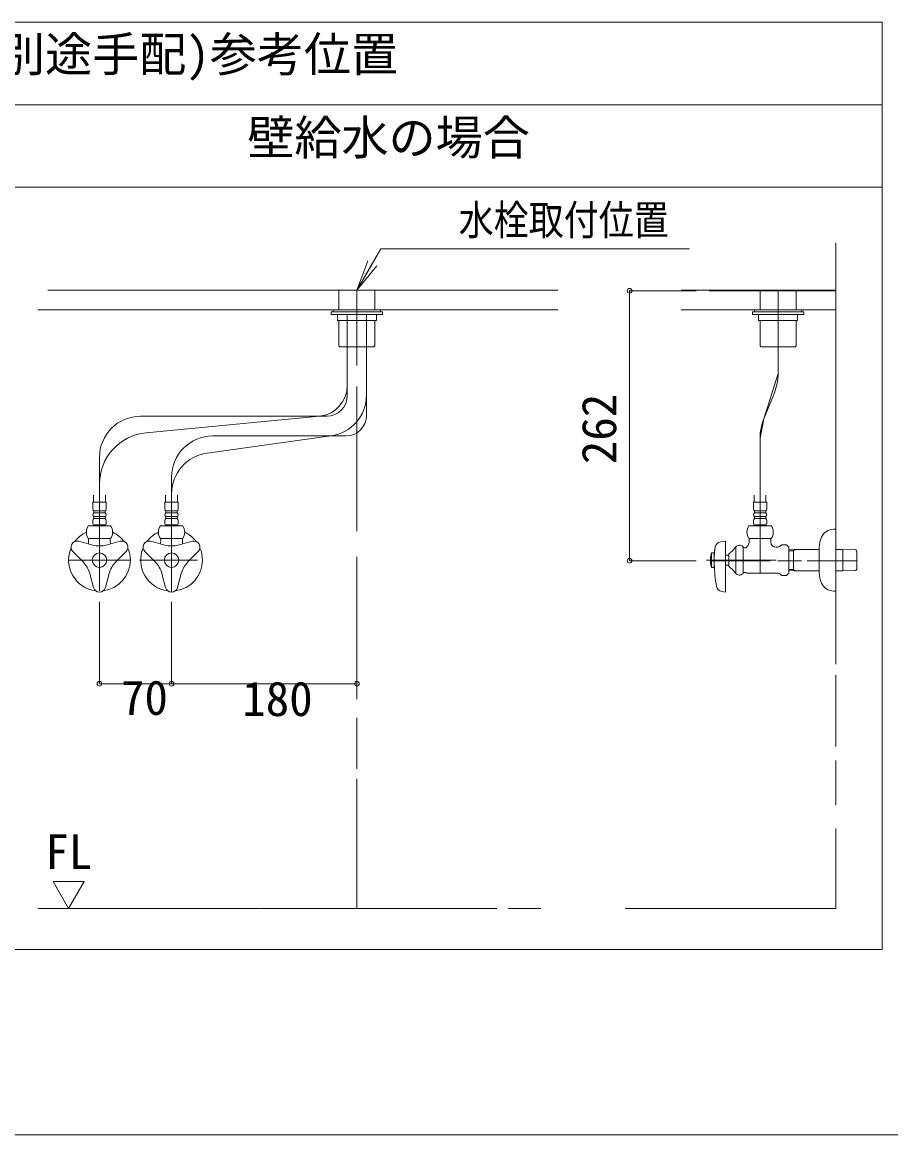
# Model space of a CAD drawing. Units: millimetres, scale not verified. Extents: x -1002 to 1003, y -687 to 676.
# Drawn here: x 345.7 to 714.7, y -687.1 to -214.7 of the extents above; entities that cross this region are included whole.
import ezdxf
from ezdxf.enums import TextEntityAlignment as Align

# ---------------------------------------------------------------- set-up
doc = ezdxf.new("R2010")
doc.units = ezdxf.units.MM
doc.header["$LTSCALE"] = 5
doc.header["$PDMODE"] = 32
doc.header["$PDSIZE"] = 2
doc.layers.add('F-0', color=7, linetype='Continuous', lineweight=15)
doc.styles.add('ＭＳ ゴシック', font='')
doc.styles.get('ＭＳ ゴシック').set_extended_font_data('MS Gothic')

msp = doc.modelspace()

# ---------------------------------------------------------------- linework, layer by layer
at = {"layer": 'F-0', "lineweight": 18}
for p, q in [((-32.718, -214.724), (711.032, -214.724)), ((-32.718, -249.724), (711.032, -249.724))]:
    msp.add_line(p, q, dxfattribs=at)
at = {"layer": 'F-0'}
for p, q in [((339.157, -284.724), (711.032, -284.724)), ((487.907, -328.474), (498.011, -310.974)), ((498.011, -310.974), (629.261, -310.974)), ((691.344, -308.349), (691.344, -328.75)), ((691.344, -308.349), (691.344, -372.568)), ((487.907, -328.474), (492.575, -316.014)), ((487.907, -328.474), (494.469, -317.108)), ((487.907, -328.474), (496.364, -318.201)), ((356.554, -328.474), (573.219, -328.474)), ((573.219, -328.474), (357.244, -328.474)), ((480.251, -328.474), (480.251, -336.787)), ((487.907, -328.498), (487.907, -360.511)), ((495.563, -336.787), (495.563, -328.474)), ((638.678, -328.75), (637.5, -328.75)), ((691.344, -328.75), (638.678, -328.75)), ((659.188, -336.787), (659.188, -328.474)), ((666.844, -363.901), (666.844, -328.474)), ((674.501, -328.474), (674.501, -336.787)), ((691.344, -328.75), (691.344, -353.593)), ((352.282, -336.787), (361.039, -336.787)), ((573.219, -336.787), (357.144, -336.787)), ((476.969, -337.662), (476.969, -338.755)), ((498.844, -337.662), (476.969, -337.662)), ((476.969, -338.755), (498.844, -338.755)), ((477.844, -336.787), (497.969, -336.787)), ((477.844, -337.662), (477.844, -336.787)), ((497.969, -337.662), (477.844, -337.662)), ((496.219, -338.755), (479.594, -338.755)), ((479.594, -338.755), (479.594, -341.38)), ((483.836, -368.942), (483.836, -338.641)), ((491.978, -373.054), (491.978, -338.795)), ((496.219, -341.38), (496.219, -338.755)), ((497.969, -336.787), (497.969, -337.662)), ((498.844, -338.755), (498.844, -337.662)), ((498.844, -338.318), (498.844, -338.755)), ((625.719, -336.787), (638.472, -336.787)), ((691.344, -336.787), (637.492, -336.787)), ((637.725, -336.787), (691.344, -336.787)), ((655.907, -338.755), (655.907, -337.662)), ((655.907, -337.662), (677.782, -337.662)), ((655.907, -338.318), (655.907, -338.755)), ((677.782, -338.755), (655.907, -338.755)), ((656.782, -336.787), (656.782, -337.662)), ((676.907, -336.787), (656.782, -336.787)), ((656.782, -337.662), (676.907, -337.662)), ((658.532, -338.755), (675.157, -338.755)), ((658.532, -341.38), (658.532, -338.755)), ((675.157, -338.755), (675.157, -341.38)), ((676.907, -337.662), (676.907, -336.787)), ((677.782, -337.662), (677.782, -338.755)), ((479.594, -341.38), (496.219, -341.38)), ((480.251, -341.38), (480.251, -352.055)), ((483.836, -368.942), (483.836, -341.38)), ((491.978, -373.054), (491.978, -341.38)), ((495.563, -352.055), (495.563, -341.38)), ((675.157, -341.38), (658.532, -341.38)), ((659.188, -352.055), (659.188, -341.38)), ((674.501, -341.38), (674.501, -352.055)), ((480.579, -352.384), (480.251, -352.055)), ((480.688, -352.493), (480.579, -352.384)), ((480.688, -352.493), (494.732, -352.493)), ((494.732, -352.493), (495.126, -352.493)), ((495.235, -352.384), (495.126, -352.493)), ((495.563, -352.055), (495.235, -352.384)), ((659.188, -352.055), (659.516, -352.384)), ((659.516, -352.384), (659.626, -352.493)), ((660.019, -352.493), (659.626, -352.493)), ((674.063, -352.493), (660.019, -352.493)), ((674.063, -352.493), (674.173, -352.384)), ((674.173, -352.384), (674.501, -352.055)), ((691.344, -367.686), (691.344, -384.665)), ((483.836, -373.258), (483.836, -368.942)), ((487.907, -369.365), (487.907, -430.844)), ((491.978, -381.64), (491.978, -373.054)), ((665.255, -372.086), (660.785, -383.166)), ((396.032, -382.008), (471.956, -382.008)), ((398.331, -389.027), (471.956, -382.008)), ((475.086, -382.008), (471.956, -382.008)), ((691.344, -380.395), (691.344, -396.998)), ((424.267, -397.643), (476.868, -390.39)), ((426.657, -390.39), (476.868, -390.39)), ((483.228, -390.39), (476.868, -390.39)), ((659.196, -391.351), (659.196, -448.568)), ((691.344, -390.12), (691.344, -482.242)), ((378.532, -399.508), (378.532, -410.803)), ((378.532, -410.803), (378.532, -456.128)), ((378.532, -410.803), (378.532, -456.128)), ((409.157, -407.89), (409.157, -414.979)), ((691.344, -406.249), (691.344, -487.199)), ((376.022, -415.445), (376.022, -418.468)), ((381.052, -418.468), (381.053, -415.445)), ((406.647, -415.445), (406.647, -418.468)), ((409.157, -414.979), (409.157, -456.662)), ((409.157, -414.979), (409.157, -456.662)), ((411.677, -418.468), (411.678, -415.445)), ((656.676, -418.468), (656.675, -415.445)), ((661.706, -415.445), (661.706, -418.468)), ((381.332, -418.468), (375.732, -418.468)), ((375.732, -418.468), (375.732, -421.421)), ((381.332, -421.421), (381.332, -418.468)), ((411.957, -418.468), (406.357, -418.468)), ((406.357, -418.468), (406.357, -421.421)), ((411.957, -421.421), (411.957, -418.468)), ((656.396, -418.468), (661.996, -418.468)), ((656.396, -421.421), (656.396, -418.468)), ((661.996, -418.468), (661.996, -421.421)), ((376.126, -422.187), (380.938, -422.187)), ((376.126, -423.062), (376.126, -422.187)), ((380.938, -423.062), (376.126, -423.062)), ((376.126, -424.593), (380.938, -424.593)), ((376.126, -425.468), (376.126, -424.593)), ((380.938, -422.187), (380.938, -423.062)), ((380.938, -424.593), (380.938, -425.468)), ((406.751, -422.187), (411.563, -422.187)), ((406.751, -423.062), (406.751, -422.187)), ((411.563, -423.062), (406.751, -423.062)), ((406.751, -424.593), (411.563, -424.593)), ((406.751, -425.468), (406.751, -424.593)), ((411.563, -422.187), (411.563, -423.062)), ((411.563, -424.593), (411.563, -425.468)), ((661.602, -422.187), (656.79, -422.187)), ((656.79, -422.187), (656.79, -423.062)), ((656.79, -423.062), (661.602, -423.062)), ((661.602, -424.593), (656.79, -424.593)), ((656.79, -424.593), (656.79, -425.468)), ((661.602, -423.062), (661.602, -422.187)), ((661.602, -425.468), (661.602, -424.593)), ((373.776, -428.53), (383.288, -428.53)), ((375.732, -426.234), (375.732, -427.655)), ((380.938, -425.468), (376.126, -425.468)), ((376.169, -428.093), (380.894, -428.093)), ((381.332, -427.655), (381.332, -426.234)), ((404.401, -428.53), (413.913, -428.53)), ((406.357, -426.234), (406.357, -427.655)), ((411.563, -425.468), (406.751, -425.468)), ((406.794, -428.093), (411.519, -428.093)), ((411.957, -427.655), (411.957, -426.234)), ((663.952, -428.53), (654.44, -428.53)), ((656.396, -427.655), (656.396, -426.234)), ((656.79, -425.468), (661.602, -425.468)), ((661.558, -428.093), (656.833, -428.093)), ((661.996, -426.234), (661.996, -427.655)), ((383.288, -433.912), (373.776, -433.912)), ((373.938, -433.912), (373.938, -434.792)), ((373.938, -433.912), (374.447, -433.912)), ((374.447, -433.912), (382.617, -433.912)), ((382.617, -433.912), (383.126, -433.912)), ((383.126, -433.912), (383.126, -434.792)), ((413.913, -433.912), (404.401, -433.912)), ((404.563, -433.912), (404.563, -434.792)), ((404.563, -433.912), (405.072, -433.912)), ((405.072, -433.912), (413.242, -433.912)), ((413.242, -433.912), (413.751, -433.912)), ((413.751, -433.912), (413.751, -434.792)), ((654.44, -433.912), (663.952, -433.912)), ((654.602, -433.912), (655.111, -433.912)), ((654.602, -433.912), (654.602, -434.792)), ((655.111, -433.912), (663.281, -433.912)), ((663.281, -433.912), (663.79, -433.912)), ((691.344, -429.974), (690.469, -429.974)), ((691.344, -429.974), (691.344, -456.093)), ((369.739, -435.095), (375.701, -436.692)), ((387.325, -435.095), (381.363, -436.692)), ((383.126, -434.792), (383.126, -435.443)), ((400.364, -435.095), (406.326, -436.692)), ((417.95, -435.095), (411.988, -436.692)), ((413.751, -434.792), (413.751, -435.443)), ((642.37, -435.311), (644.291, -435.04)), ((644.54, -435.257), (644.54, -456.41)), ((648.884, -439.304), (648.884, -437.374)), ((651.977, -448.818), (651.977, -437.381)), ((653.25, -437.849), (653.468, -437.63)), ((665.977, -437.63), (666.379, -437.63)), ((668.383, -436.532), (667.926, -436.99)), ((670.457, -436.532), (668.383, -436.532)), ((670.457, -436.532), (671.446, -437.521)), ((671.446, -448.677), (671.446, -437.521)), ((671.446, -438.664), (673.633, -438.617)), ((671.446, -439.179), (673.415, -439.131)), ((674.337, -438.593), (673.415, -439.126)), ((673.415, -438.617), (673.415, -447.581)), ((673.633, -438.617), (674.556, -438.593)), ((684.344, -437.76), (684.344, -448.439)), ((691.344, -438.593), (693.273, -438.593)), ((693.273, -438.593), (694.196, -438.617)), ((694.196, -438.617), (699.813, -438.737)), ((694.415, -439.126), (694.415, -438.617)), ((694.415, -447.581), (694.415, -439.126)), ((699.813, -438.737), (700.321, -439.273)), ((700.321, -439.274), (700.321, -439.273)), ((700.321, -439.49), (700.321, -439.274)), ((365.407, -443.099), (391.657, -443.099)), ((391.657, -443.099), (365.407, -443.099)), ((367.204, -439.487), (371.568, -443.851)), ((389.86, -439.487), (385.496, -443.851)), ((395.591, -443.099), (398.784, -443.099)), ((396.032, -443.099), (420.232, -443.099)), ((397.829, -439.487), (402.193, -443.851)), ((420.485, -439.487), (416.121, -443.851)), ((487.907, -441.665), (487.907, -502.161)), ((666.083, -443.099), (636.482, -443.099)), ((638.502, -440.037), (638.358, -440.584)), ((638.502, -440.037), (639.727, -440.037)), ((638.502, -440.037), (638.502, -446.162)), ((663.532, -443.351), (638.502, -443.351)), ((639.727, -446.162), (639.727, -440.037)), ((644.54, -441.021), (645.852, -441.021)), ((645.852, -440.474), (645.852, -445.724)), ((648.884, -439.304), (648.884, -446.895)), ((676.757, -443.351), (666.789, -443.351)), ((700.321, -443.351), (679.129, -443.351)), ((700.321, -446.709), (700.321, -439.49)), ((645.852, -445.177), (644.54, -445.177)), ((651.977, -448.349), (652.633, -448.349)), ((652.633, -448.349), (653.25, -448.349)), ((653.25, -448.349), (653.468, -448.568)), ((653.468, -448.568), (666.379, -448.568)), ((673.415, -447.067), (671.446, -447.02)), ((673.633, -447.581), (671.446, -447.534)), ((673.415, -447.073), (674.337, -447.605)), ((674.556, -447.605), (673.633, -447.581)), ((683.915, -447.605), (674.556, -447.605)), ((684.344, -447.605), (683.915, -447.605)), ((693.273, -447.605), (691.344, -447.605)), ((694.196, -447.581), (693.273, -447.605)), ((699.813, -447.461), (694.196, -447.581)), ((700.321, -446.925), (699.813, -447.461)), ((700.321, -446.924), (700.321, -446.709)), ((700.321, -446.925), (700.321, -446.924)), ((375.996, -454.716), (374.399, -448.754)), ((381.067, -454.716), (382.665, -448.754)), ((406.621, -454.716), (405.024, -448.754)), ((411.692, -454.716), (413.29, -448.754)), ((668.383, -449.667), (667.926, -449.209)), ((642.884, -456.429), (644.291, -456.627)), ((487.907, -472.158), (487.907, -499.701)), ((691.344, -491.965), (691.344, -522.277)), ((487.907, -510.03), (487.907, -531.695)), ((691.344, -528.187), (691.344, -547.136)), ((487.907, -535.965), (487.907, -590.974)), ((691.344, -556.973), (691.344, -590.974)), ((358.844, -579.608), (371.969, -579.608)), ((365.407, -590.974), (358.844, -579.608)), ((371.969, -579.608), (365.407, -590.974)), ((352.282, -590.974), (425.128, -590.974)), ((365.407, -590.974), (416.931, -590.974)), ((425.128, -590.974), (446.646, -590.974)), ((427.177, -590.974), (436.741, -590.974)), ((446.987, -590.974), (545.245, -590.974)), ((456.209, -590.974), (547.352, -590.974)), ((552.317, -590.974), (566.08, -590.974)), ((601.943, -590.974), (691.344, -590.974)), ((625.719, -590.974), (691.344, -590.974)), ((-1002.086, -687.064), (1002.034, -687.064))]:
    msp.add_line(p, q, dxfattribs=at)
at = {"layer": 'F-0', "color": 4, "lineweight": 9}
for p, q in [((603.758, -328.75), (603.758, -443.351)), ((603.758, -328.75), (632.088, -328.75)), ((603.758, -443.351), (632.088, -443.351)), ((378.532, -495.561), (378.532, -460.739)), ((409.157, -495.561), (409.157, -460.739)), ((487.907, -495.561), (487.907, -460.739)), ((378.532, -495.561), (409.157, -495.561)), ((409.157, -495.561), (487.907, -495.561))]:
    msp.add_line(p, q, dxfattribs=at)
at = {"layer": 'F-0', "lineweight": 18}
msp.add_lwpolyline([(711.032, -214.724), (711.032, -608.474), (339.157, -608.474)], dxfattribs=at)
at = {"layer": 'F-0'}
for points in [[(625.719, -328.474), (638.439, -328.474), (691.344, -328.474)], [(659.196, -448.568), (659.196, -391.351), (660.785, -383.166), (666.844, -363.901), (666.844, -328.474)], [(495.126, -352.493), (495.082, -352.493), (487.032, -352.493)], [(659.626, -352.493), (659.669, -352.493), (667.719, -352.493)], [(376.126, -428.093), (375.907, -428.312), (375.907, -428.53)], [(381.157, -428.53), (381.157, -428.312), (380.938, -428.093)], [(406.751, -428.093), (406.532, -428.312), (406.532, -428.53)], [(411.782, -428.53), (411.782, -428.312), (411.563, -428.093)], [(656.571, -428.53), (656.571, -428.312), (656.79, -428.093)], [(661.602, -428.093), (661.821, -428.312), (661.821, -428.53)], [(663.79, -433.912), (663.79, -434.792), (663.79, -435.443)], [(653.25, -437.849), (652.633, -437.849), (651.977, -437.849)], [(674.556, -438.593), (683.915, -438.593), (684.344, -438.593)], [(639.727, -446.162), (638.502, -446.162), (638.384, -445.724)], [(648.884, -446.895), (648.884, -448.568), (648.884, -448.714)], [(671.446, -448.677), (670.457, -449.667), (668.383, -449.667)], [(690.469, -456.224), (691.344, -456.224), (691.344, -456.093)]]:
    msp.add_lwpolyline(points, dxfattribs=at)
for centre in [(378.532, -443.099), (409.157, -443.099)]:
    msp.add_circle(centre, 3.062, dxfattribs=at)
for centre, radius, start, end in [((644.969, -363.901), 21.875, 338.02737, 0), ((470.711, -368.942), 13.125, 275.44583, 360), ((474.478, -373.054), 17.5, 277.84996, 0), ((475.086, -373.258), 8.75, 270, 0), ((396.032, -399.508), 17.5, 90, 180), ((483.228, -381.64), 8.75, 270, 0), ((681.071, -391.351), 21.875, 158.02737, 180), ((400.407, -410.803), 21.875, 95.44583, 180), ((426.657, -407.89), 17.5, 90, 180), ((426.657, -414.979), 17.5, 97.84996, 180), ((376.673, -421.421), 0.941, 180, 234.43222), ((376.673, -423.827), 0.941, 125.56778, 234.43222), ((380.391, -421.421), 0.941, 305.56778, 0), ((380.391, -423.827), 0.941, 305.56778, 54.43222), ((407.298, -421.421), 0.941, 180, 234.43222), ((407.298, -423.827), 0.941, 125.56778, 234.43222), ((411.016, -421.421), 0.941, 305.56778, 0), ((411.016, -423.827), 0.941, 305.56778, 54.43222), ((657.337, -421.421), 0.941, 180, 234.43222), ((657.337, -423.827), 0.941, 125.56778, 234.43222), ((661.055, -421.421), 0.941, 305.56778, 0), ((661.055, -423.827), 0.941, 305.56778, 54.43222), ((377.766, -431.221), 4.812, 146.00705, 213.99295), ((376.169, -427.655), 0.438, 180, 270), ((376.673, -426.234), 0.941, 125.56778, 180), ((380.894, -427.655), 0.438, 270, 0), ((380.391, -426.234), 0.941, 0, 54.43222), ((379.298, -431.221), 4.812, 326.00705, 33.99295), ((408.391, -431.221), 4.812, 146.00705, 213.99295), ((406.794, -427.655), 0.438, 180, 270), ((407.298, -426.234), 0.941, 125.56778, 180), ((411.519, -427.655), 0.438, 270, 0), ((411.016, -426.234), 0.941, 0, 54.43222), ((409.923, -431.221), 4.812, 326.00705, 33.99295), ((658.43, -431.221), 4.812, 146.00705, 213.99295), ((656.833, -427.655), 0.438, 180, 270), ((657.337, -426.234), 0.941, 125.56778, 180), ((661.558, -427.655), 0.438, 270, 0), ((661.055, -426.234), 0.941, 0, 54.43222), ((659.962, -431.221), 4.812, 326.00705, 33.99295), ((378.532, -443.099), 13.125, 115.15066, 143.05689), ((378.532, -443.099), 13.125, 36.94311, 64.84934), ((409.157, -443.099), 13.125, 115.15066, 143.05689), ((409.157, -443.099), 13.125, 36.94311, 64.84934), ((695.282, -437.76), 10.938, 156.44354, 180), ((690.469, -435.662), 5.688, 90, 156.44354), ((378.532, -443.099), 13.125, 156.94311, 263.05689), ((369.06, -437.63), 2.625, 75, 225), ((369.819, -434.792), 4.119, 340.64106, 0), ((378.532, -426.128), 10.938, 255, 285), ((385.313, -435.443), 2.188, 180, 199.83613), ((388.004, -437.63), 2.625, 315, 105), ((378.532, -443.099), 13.125, 0, 23.05689), ((409.157, -443.099), 13.125, 156.94311, 263.05689), ((399.685, -437.63), 2.625, 75, 225), ((400.444, -434.792), 4.119, 340.64106, 0), ((409.157, -426.128), 10.938, 255, 285), ((415.938, -435.443), 2.188, 180, 199.83613), ((418.629, -437.63), 2.625, 315, 105), ((409.157, -443.099), 13.125, 0, 23.05689), ((672.501, -442.94), 32.812, 170.40851, 177.22136), ((642.736, -437.91), 2.625, 98.00409, 170.40851), ((644.321, -435.257), 0.219, 0, 98.00409), ((639.987, -431.765), 10.5, 303.95919, 326.04081), ((650.446, -438.943), 2.188, 45.573, 143.1301), ((650.483, -434.792), 4.119, 316.4444, 0), ((665.977, -435.443), 2.188, 180, 270), ((666.379, -435.443), 2.188, 270, 315), ((363.834, -451.585), 10.938, 15, 45), ((378.532, -443.099), 13.125, 276.94311, 0), ((393.23, -451.585), 10.938, 135, 165), ((394.459, -451.585), 10.938, 15, 45), ((409.157, -443.099), 13.125, 276.94311, 0), ((423.855, -451.585), 10.938, 135, 165), ((649.002, -443.099), 10.938, 166.70293, 180), ((649.002, -443.099), 10.938, 180, 193.29707), ((649.002, -443.099), 10.938, 193.29707, 193.88654), ((705.352, -443.099), 65.648, 181.52753, 189.8029), ((639.987, -454.433), 10.5, 33.95919, 56.04081), ((650.446, -447.255), 2.188, 216.8699, 314.427), ((666.379, -450.755), 2.188, 45, 90), ((695.282, -448.439), 10.938, 180, 203.55646), ((690.469, -450.537), 5.688, 203.55646, 270), ((378.532, -454.037), 2.625, 195, 345), ((409.157, -454.037), 2.625, 195, 345), ((643.249, -453.829), 2.625, 189.8029, 262), ((644.321, -456.41), 0.219, 262, 0)]:
    msp.add_arc(centre, radius, start, end, dxfattribs=at)
at = {"layer": 'F-0', "color": 6}
for p in [(603.758, -328.75), (603.758, -443.351), (378.532, -495.561), (409.157, -495.561), (487.907, -495.561)]:
    msp.add_point(p, dxfattribs=at)

# ---------------------------------------------------------------- texts
at = {"layer": 'F-0', "style": 'ＭＳ ゴシック'}
for s, p in [('止水栓(別途手配)参考位置', (265.476, -240.04)), ('壁給水の場合', (441.361, -275.369)), ('70', (387.674, -513.191)), ('180', (439.194, -513.683)), ('FL', (355.476, -578.587))]:
    msp.add_text(s, height=14.66, dxfattribs=at).set_placement(p, align=Align.BOTTOM_LEFT)
at = {"layer": 'F-0', "style": 'ＭＳ ゴシック', "width": 0.85}
msp.add_text('水栓取付位置', height=12.83, dxfattribs=at).set_placement((531.161, -308.941), align=Align.BOTTOM_LEFT)
at = {"layer": 'F-0', "style": 'ＭＳ ゴシック'}
msp.add_text('262', height=14.66, rotation=90, dxfattribs=at).set_placement((602.464, -402.355), align=Align.BOTTOM_LEFT)

doc.saveas('drawing.dxf')
